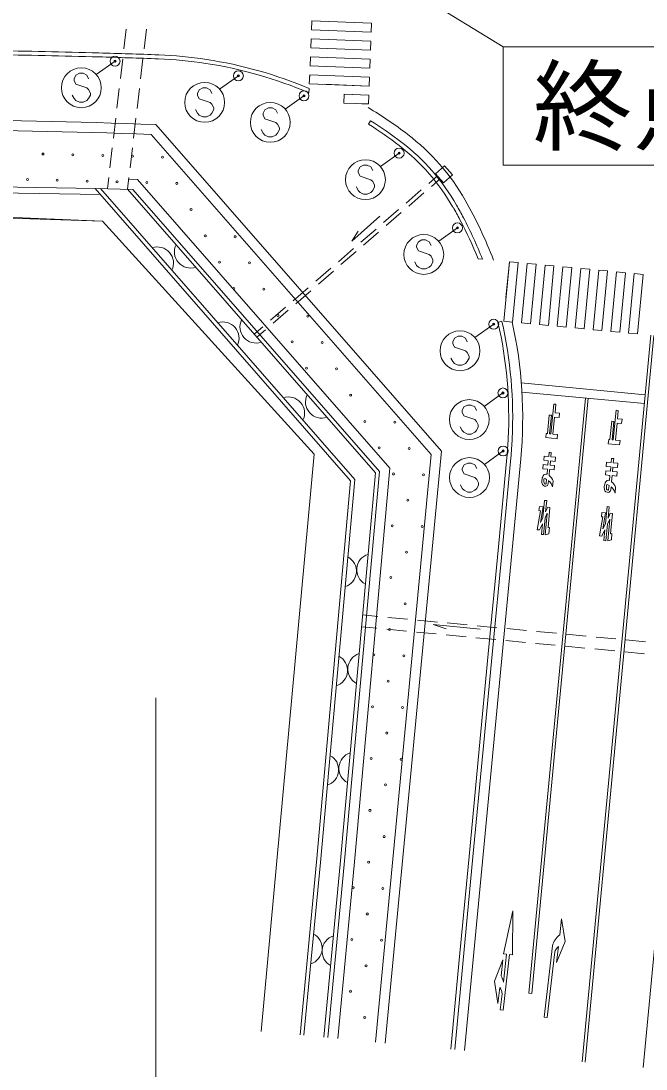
# Model space of a CAD drawing. Units: millimetres, scale not verified. Extents: x 40000 to 680000, y 20000 to 380000.
# Drawn here: x 136288 to 167670, y 231407 to 283990 of the extents above; entities that cross this region are included whole.
import ezdxf
from ezdxf.enums import TextEntityAlignment as Align

# ---------------------------------------------------------------- set-up
doc = ezdxf.new("R2010")
doc.units = ezdxf.units.MM
doc.header["$LTSCALE"] = 1000
doc.header["$PDMODE"] = 32
doc.header["$PDSIZE"] = 500
for name, color, linetype, lineweight in [('M-BGD', 7, 'Continuous', 13), ('M-STR-HTXT', 7, 'Continuous', 13), ('M-STR-STRC', 7, 'Continuous', 13)]:
    doc.layers.add(name, color=color, linetype=linetype, lineweight=lineweight)
doc.styles.add('ＭＳ ゴシック', font='')
doc.styles.get('ＭＳ ゴシック').set_extended_font_data('MS Gothic')

msp = doc.modelspace()

# ---------------------------------------------------------------- linework, layer by layer
at = {"layer": 'M-BGD'}
for p, q in [((160492, 282684), (151064, 288486)), ((150888, 283989), (150870, 283539)), ((150888, 283989), (150870, 283539)), ((150887, 283989), (153886, 283872)), ((150887, 283989), (153885, 283872)), ((141461, 282586), (141578, 283579)), ((142467, 282584), (142585, 283577)), ((150870, 283539), (153868, 283422)), ((150870, 283539), (153867, 283422)), ((153886, 283872), (153868, 283422)), ((150853, 283090), (150835, 282640)), ((150853, 283090), (150835, 282640)), ((150852, 283090), (153850, 282972)), ((150852, 283090), (153850, 282972)), ((153850, 282972), (153833, 282523)), ((150835, 282640), (153833, 282523)), ((150835, 282640), (153832, 282523)), ((141285, 281097), (141402, 282090)), ((142291, 281094), (142409, 282087)), ((150818, 282190), (150800, 281741)), ((150818, 282190), (150800, 281741)), ((150817, 282190), (153815, 282073)), ((150817, 282190), (153815, 282073)), ((153815, 282073), (153798, 281623)), ((150799, 281741), (153798, 281623)), ((150799, 281741), (153797, 281623)), ((150783, 281291), (150765, 280841)), ((150765, 280841), (153763, 280724)), ((150783, 281291), (150776, 281132)), ((150782, 281291), (153780, 281174)), ((150782, 281291), (153779, 281174)), ((151510, 280812), (153762, 280724)), ((153780, 281174), (153763, 280724)), ((141109, 279607), (141226, 280600)), ((142115, 279604), (142233, 280598)), ((150755, 280598), (150747, 280384)), ((152513, 280323), (152495, 279873)), ((152513, 280323), (153745, 280274)), ((152513, 280323), (153744, 280274)), ((153745, 280274), (153728, 279825)), ((153728, 279825), (152495, 279873)), ((153728, 279825), (153395, 279838)), ((140933, 278117), (141050, 279111)), ((141939, 278115), (142057, 279108)), ((143065, 278791), (157396, 262404)), ((153839, 278984), (153733, 278815)), ((142831, 278299), (156878, 262237)), ((140757, 276628), (140874, 277621)), ((141763, 276625), (141881, 277618)), ((140632, 275574), (140698, 276131)), ((141636, 275549), (141705, 276129)), ((157197, 276213), (156762, 275836)), ((157329, 276062), (156893, 275686)), ((118815, 275607), (140274, 275283)), ((118819, 275907), (140006, 275590)), ((140006, 275590), (152839, 260916)), ((140006, 275590), (141908, 275542)), ((140277, 275583), (153046, 260983)), ((141636, 275549), (154080, 261320)), ((141695, 276047), (142140, 276036)), ((141908, 275542), (154287, 261387)), ((142140, 276036), (154804, 261555)), ((156383, 275510), (155627, 274856)), ((156515, 275359), (155758, 274705)), ((118901, 274832), (140378, 273944)), ((118901, 274615), (140378, 273944)), ((155248, 274529), (154492, 273875)), ((154304, 274193), (152892, 272935)), ((154304, 274193), (152892, 272935)), ((155380, 274378), (154623, 273724)), ((151004, 262259), (140378, 273944)), ((152892, 272935), (153210, 273441)), ((152892, 272935), (153210, 273441)), ((154113, 273548), (153357, 272894)), ((154245, 273397), (153489, 272744)), ((152979, 272567), (152222, 271913)), ((153110, 272417), (152354, 271763)), ((159236, 272061), (159458, 272039)), ((160525, 268926), (160808, 271913)), ((160638, 270117), (160808, 271913)), ((160808, 271913), (161256, 271870)), ((160973, 268884), (161256, 271870)), ((160973, 268884), (161256, 271870)), ((151844, 271586), (151087, 270933)), ((151975, 271436), (151219, 270782)), ((161421, 268841), (161704, 271828)), ((161421, 268841), (161704, 271828)), ((161704, 271828), (162152, 271785)), ((161869, 268799), (162152, 271785)), ((161869, 268799), (162152, 271785)), ((162317, 268756), (162600, 271743)), ((162317, 268756), (162600, 271743)), ((162600, 271743), (163048, 271700)), ((162765, 268714), (163048, 271700)), ((163213, 268671), (163496, 271658)), ((163496, 271658), (163944, 271615)), ((163661, 268629), (163944, 271615)), ((164109, 268586), (164392, 271573)), ((164392, 271573), (164840, 271530)), ((164557, 268544), (164840, 271530)), ((165010, 268501), (165293, 271487)), ((165293, 271487), (165736, 271445)), ((165453, 268459), (165736, 271445)), ((165901, 268416), (166184, 271403)), ((166184, 271403), (166632, 271360)), ((166349, 268374), (166632, 271360)), ((166797, 268331), (167080, 271318)), ((167080, 271318), (167528, 271275)), ((167245, 268289), (167528, 271276)), ((150709, 270606), (149952, 269952)), ((150840, 270455), (150084, 269801)), ((149574, 269625), (148817, 268971)), ((149705, 269474), (148949, 268820)), ((160426, 268936), (160236, 268869)), ((160426, 268936), (160236, 268869)), ((160525, 268926), (160973, 268884)), ((160950, 268886), (160973, 268884)), ((161421, 268841), (161869, 268799)), ((162317, 268756), (162765, 268714)), ((148439, 268644), (148003, 268268)), ((148570, 268494), (148135, 268117)), ((163213, 268671), (163661, 268629)), ((164109, 268586), (164557, 268544)), ((164461, 231775), (167917, 268225)), ((164610, 231760), (168066, 268211)), ((165010, 268501), (165453, 268459)), ((165901, 268416), (166349, 268374)), ((166797, 268331), (167245, 268289)), ((161408, 265829), (167630, 265239)), ((167588, 264790), (161439, 265373)), ((161791, 235215), (164622, 265071)), ((161941, 235201), (164772, 265057)), ((162892, 263276), (163033, 264769)), ((163033, 264769), (163140, 264759)), ((163099, 264332), (163140, 264759)), ((162725, 263292), (162812, 264216)), ((162812, 264216), (162919, 264206)), ((162831, 263281), (162919, 264206)), ((162998, 263266), (163079, 264119)), ((163079, 264119), (163310, 264097)), ((163099, 264332), (163331, 264310)), ((163310, 264097), (163331, 264310)), ((166027, 262968), (166168, 264461)), ((166168, 264461), (166275, 264451)), ((166234, 264025), (166275, 264451)), ((166234, 264025), (166465, 264003)), ((166445, 263789), (166465, 264003)), ((165859, 262984), (165947, 263908)), ((165947, 263908), (166054, 263898)), ((165966, 262974), (166054, 263898)), ((166133, 262958), (166214, 263811)), ((166214, 263811), (166445, 263789)), ((162640, 263084), (162661, 263298)), ((162640, 263084), (163209, 263030)), ((162661, 263298), (162725, 263292)), ((162831, 263281), (162892, 263276)), ((162998, 263266), (163229, 263244)), ((163209, 263030), (163229, 263244)), ((165775, 262777), (165795, 262990)), ((165795, 262990), (165859, 262984)), ((165966, 262974), (166027, 262968)), ((166133, 262958), (166364, 262936)), ((166344, 262723), (166364, 262936)), ((167522, 231484), (170521, 263109)), ((154580, 232711), (157396, 262404)), ((165775, 262777), (166344, 262723)), ((148348, 233296), (151004, 262259)), ((154082, 232759), (156878, 262237)), ((158562, 232334), (161378, 262027)), ((160255, 257606), (160681, 262093)), ((160455, 257587), (160880, 262074)), ((152516, 241662), (154287, 261387)), ((153014, 241618), (154804, 261555)), ((162723, 261498), (162699, 261249)), ((162830, 261488), (162801, 261181)), ((151121, 241788), (152839, 260916)), ((151320, 241770), (153046, 260983)), ((152316, 241680), (154080, 261320)), ((162656, 260787), (162675, 260993)), ((162761, 260767), (162776, 260926)), ((163008, 260911), (162980, 260613)), ((165858, 261190), (165834, 260941)), ((165965, 261180), (165936, 260873)), ((165791, 260479), (165810, 260686)), ((165896, 260459), (165911, 260619)), ((166143, 260604), (166115, 260305)), ((162575, 259934), (162493, 259076)), ((162575, 259934), (162681, 259923)), ((162681, 259923), (162628, 259359)), ((162313, 259635), (162507, 259617)), ((162711, 259295), (162599, 259053)), ((162608, 258208), (162710, 259283)), ((162847, 259585), (162749, 258561)), ((165448, 259328), (165642, 259309)), ((165710, 259626), (165628, 258768)), ((165710, 259626), (165816, 259616)), ((165816, 259616), (165763, 259051)), ((165982, 259277), (165884, 258253)), ((162316, 258451), (162464, 258764)), ((162413, 258227), (162464, 258764)), ((162520, 258217), (162598, 259047)), ((165654, 257909), (165733, 258739)), ((165846, 258987), (165734, 258746)), ((165743, 257901), (165845, 258975)), ((162202, 258462), (162316, 258451)), ((162520, 258217), (162413, 258227)), ((162823, 258583), (162749, 258561)), ((165450, 258144), (165599, 258456)), ((165548, 257919), (165599, 258456)), ((165958, 258275), (165884, 258253)), ((165337, 258155), (165450, 258144)), ((165654, 257909), (165548, 257919)), ((159746, 252230), (160255, 257606)), ((159945, 252211), (160455, 257587)), ((153440, 254189), (154208, 254117)), ((154705, 254069), (155701, 253975)), ((153386, 253592), (154152, 253519)), ((154650, 253472), (155646, 253378)), ((156199, 253928), (157194, 253833)), ((159341, 253476), (156990, 253707)), ((156990, 253707), (157639, 253488)), ((157692, 253786), (158687, 253692)), ((159185, 253645), (160181, 253550)), ((160678, 253503), (161674, 253409)), ((156143, 253330), (157139, 253236)), ((157637, 253189), (158632, 253094)), ((159130, 253047), (160126, 252953)), ((162172, 253361), (163167, 253267)), ((163665, 253220), (164661, 253126)), ((165158, 253078), (166154, 252984)), ((166652, 252937), (167647, 252842)), ((160623, 252906), (161619, 252811)), ((162117, 252764), (163112, 252670)), ((163610, 252622), (164605, 252528)), ((165103, 252481), (166099, 252386)), ((159293, 247451), (159746, 252230)), ((159492, 247433), (159945, 252211)), ((166597, 252339), (167592, 252245)), ((158783, 242076), (159293, 247451)), ((158982, 242057), (159492, 247433)), ((158273, 236700), (158783, 242076)), ((158472, 236681), (158982, 242057)), ((150299, 233117), (151122, 241797)), ((150498, 233098), (151320, 241770)), ((151494, 233004), (152317, 241684)), ((151693, 232985), (152516, 241665)), ((152191, 232938), (153014, 241618)), ((163338, 238144), (163431, 238938)), ((163431, 238938), (163602, 237811)), ((163605, 237810), (163171, 236744)), ((162554, 234007), (162971, 237582)), ((163269, 237548), (163176, 236753)), ((157865, 232400), (158273, 236700)), ((158065, 232381), (158472, 236681)), ((160392, 236086), (160481, 236882)), ((160812, 237146), (160502, 234364)), ((160237, 234695), (160326, 235490)), ((161791, 235215), (161941, 235201)), ((162554, 234007), (162703, 233989))]:
    msp.add_line(p, q, dxfattribs=at)
for points in [[(160492, 282684), (173489, 282684), (173489, 276754), (160492, 276754)], [(157104, 276319), (157499, 275867), (157951, 276262), (157556, 276714)], [(157104, 276319), (157499, 275867), (157951, 276262), (157556, 276714)]]:
    msp.add_lwpolyline(points, close=True, dxfattribs=at)
for points in [[(162804, 262351), (162784, 262138), (162553, 262160), (162532, 261947), (162764, 261925), (162743, 261711), (162512, 261733), (162492, 261520), (162723, 261498)], [(162804, 262351), (162911, 262341), (162890, 262128), (163122, 262106), (163101, 261893), (162870, 261914), (162850, 261701), (163081, 261679), (163061, 261466), (162830, 261488)], [(165939, 262044), (165919, 261830), (165688, 261852), (165667, 261639), (165898, 261617), (165878, 261404), (165647, 261426), (165627, 261212), (165858, 261190)], [(165939, 262044), (166046, 262034), (166025, 261820), (166256, 261798), (166236, 261585), (166005, 261607), (165985, 261394), (166216, 261372), (166196, 261158), (165965, 261180)], [(162313, 259635), (162293, 259422), (162364, 259415), (162202, 258462)], [(162493, 259076), (162371, 258819), (162507, 259617)], [(162847, 259585), (162740, 259595), (162628, 259359)], [(165448, 259328), (165428, 259115), (165499, 259108), (165337, 258155)], [(165628, 258768), (165506, 258511), (165642, 259309)], [(165982, 259277), (165875, 259287), (165763, 259051)], [(162823, 258583), (162793, 258263), (162608, 258208)], [(165958, 258275), (165928, 257955), (165743, 257901)], [(160812, 237146), (160961, 237130), (160981, 239341), (160514, 237180), (160663, 237163), (160507, 235765)], [(162703, 233989), (163071, 237146), (163085, 237267)], [(160237, 234695), (160061, 235821), (160481, 236882)], [(160442, 235182), (160353, 234380), (160502, 234364)]]:
    msp.add_lwpolyline(points, dxfattribs=at)
for centre in [(137395, 277315), (138895, 277277), (140394, 277238), (141894, 277200), (143393, 277162), (136612, 276034), (138112, 275996), (139611, 275958), (141111, 275920), (142610, 275881), (144110, 275843), (144826, 274524), (145543, 273206), (147042, 273167), (146259, 271887), (147759, 271849), (146976, 270568), (148476, 270530), (149192, 269211), (150692, 269173), (149909, 267892), (151408, 267854), (150625, 266574), (152125, 266535), (152841, 265217), (153558, 263898), (155057, 263860), (154275, 262579), (155774, 262541), (154991, 261261), (156491, 261222), (155708, 259942), (154925, 258661), (156424, 258623), (155641, 257343), (154858, 256062), (155575, 254743), (154792, 253463), (154009, 252183), (155509, 252144), (154726, 250864), (153943, 249583), (155442, 249545), (154659, 248265), (153876, 246984), (155376, 246946), (154593, 245666), (153810, 244385), (154527, 243066), (153744, 241786), (152961, 240506), (154460, 240467), (153677, 239187), (152894, 237906), (154394, 237868), (153611, 236588), (152828, 235307), (153545, 233989)]:
    msp.add_circle(centre, 50, dxfattribs=at)
for centre, radius, start, end in [((130369, -60972), 343500, 88.35941, 89.26029), ((130369, -60972), 343500, 87.859, 88.35941), ((130369, -60972), 343300, 88.35976, 89.26116), ((130369, -60972), 343300, 87.85905, 88.35976), ((142362, 260804), 21300, 81.3417, 87.7595), ((142362, 260804), 21500, 81.338, 87.7595), ((142362, 260804), 21300, 66.816, 81.3417), ((142362, 260804), 21500, 67.0199, 81.338), ((142362, 260804), 22000, 52.6606, 58.9146), ((130369, -60972), 340000, 87.86002, 91.90674), ((130369, -60972), 340000, 87.86002, 91.90674), ((142240, 260645), 21500, 52.6606, 57.6868), ((142362, 260804), 21500, 52.6606, 57.7338), ((130369, -60972), 339500, 87.89643, 91.91787), ((130369, -60972), 339500, 87.89643, 91.91787), ((149033, 269551), 11000, 29.683, 52.6567), ((149033, 269551), 11000, 29.683, 52.6567), ((148855, 269431), 10503, 29.7663, 52.2779), ((149033, 269551), 10500, 29.683, 52.6567), ((149033, 269551), 10500, 29.683, 52.6567), ((139302, 264005), 21500, 27.7639, 29.6816), ((139476, 264104), 21500, 27.7639, 29.6816), ((139476, 264104), 22000, 21.0006, 29.6816), ((139476, 264104), 22000, 21.0006, 29.6816), ((139758, 264208), 21002, 21.9595, 27.8516), ((139476, 264104), 21500, 21.6602, 27.7639), ((143135, 271841), 812, 333.7904, 108.5507), ((144802, 272404), 812, 153.7904, 288.5507), ((146426, 268078), 812, 333.7904, 108.5507), ((148093, 268640), 812, 153.7904, 288.5507), ((139476, 264104), 21300, 357.1181, 12.927), ((139476, 264104), 21500, 357.1201, 12.9874), ((139476, 264104), 22000, 354.5822, 12.5546), ((139476, 264104), 22000, 354.5822, 12.5546), ((149718, 264314), 812, 333.7904, 108.5507), ((151385, 264876), 812, 153.7904, 288.5507), ((139476, 264104), 21300, 354.5822, 357.1181), ((139476, 264104), 21500, 354.5822, 357.1201), ((163006, 260890), 571, 150.5127, 174.5833), ((163008, 260907), 571, 174.5833, 191.9248), ((162649, 261092), 161, 72.0545, 150.5127), ((163008, 260911), 467, 164.0249, 192.3761), ((162622, 260826), 71.4, 191.9369, 265.8971), ((162391, 260453), 610, 62.2259, 73.9914), ((162391, 260453), 610, 15.1394, 50.8075), ((162411, 260667), 645, 22.2828, 52.8676), ((166141, 260583), 571, 150.5127, 174.5833), ((165784, 260785), 161, 72.0545, 150.5127), ((165546, 260359), 645, 22.2828, 52.8676), ((162623, 260826), 179, 191.9248, 276.1203), ((162620, 260790), 35.7, 264.5833, 354.5833), ((162605, 260805), 161, 283.4371, 346.4015), ((166143, 260599), 571, 174.5833, 191.9248), ((165758, 260518), 179, 191.9248, 276.1203), ((166143, 260604), 467, 164.0249, 192.3761), ((165757, 260518), 71.4, 191.9369, 265.8971), ((165526, 260146), 610, 62.2259, 73.9914), ((165755, 260483), 35.7, 264.5833, 354.5833), ((165740, 260497), 161, 283.4371, 346.4015), ((165526, 260146), 610, 15.1394, 50.8075), ((153957, 256454), 812, 107.4889, 242.2491), ((152319, 256384), 812, 287.4888, 62.2491), ((151872, 251404), 812, 287.4888, 62.2491), ((153510, 251474), 812, 107.4889, 242.2491), ((151425, 246424), 812, 287.4888, 62.2491), ((153062, 246494), 812, 107.4889, 242.2491), ((150598, 237464), 812, 287.2043, 61.9646), ((152216, 237314), 812, 107.2044, 241.9646), ((163943, 237347), 1000, 127.1861, 166.3811), ((163571, 237149), 500, 127.1861, 166.3811), ((159522, 235593), 1000, 9.8876, 29.539), ((159942, 235169), 500, 1.4499, 39.954)]:
    msp.add_arc(centre, radius, start, end, dxfattribs=at)
at = {"layer": 'M-STR-HTXT'}
msp.add_line((143065, 250023), (143065, 222756), dxfattribs=at)
at = {"layer": 'M-STR-STRC'}
for p, q in [((141011, 281970), (140068, 281299)), ((139228, 281364), (139046, 281273)), ((139410, 281364), (139228, 281364)), ((139592, 281273), (139410, 281364)), ((139046, 281273), (138955, 281091)), ((138955, 281091), (138955, 281001)), ((138955, 281001), (139046, 280819)), ((139046, 280819), (139592, 280637)), ((139683, 281091), (139592, 281273)), ((147203, 281237), (146261, 280566)), ((138955, 280091), (138865, 280273)), ((139592, 280637), (139683, 280546)), ((139683, 280546), (139774, 280364)), ((139774, 280273), (139683, 280091)), ((139774, 280364), (139774, 280273)), ((145239, 280540), (145148, 280358)), ((145148, 280358), (145148, 280267)), ((145148, 280267), (145239, 280085)), ((145421, 280631), (145239, 280540)), ((145603, 280631), (145421, 280631)), ((145784, 280540), (145603, 280631)), ((145875, 280358), (145784, 280540)), ((139046, 280001), (138955, 280091)), ((139228, 279910), (139046, 280001)), ((139410, 279910), (139228, 279910)), ((139592, 280001), (139410, 279910)), ((139683, 280091), (139592, 280001)), ((145239, 280085), (145784, 279904)), ((145784, 279904), (145875, 279813)), ((145875, 279813), (145966, 279631)), ((150498, 280234), (149555, 279564)), ((145148, 279358), (145057, 279540)), ((145239, 279267), (145148, 279358)), ((145421, 279176), (145239, 279267)), ((145784, 279267), (145603, 279176)), ((145875, 279358), (145784, 279267)), ((145966, 279540), (145875, 279358)), ((145966, 279631), (145966, 279540)), ((148533, 279538), (148442, 279356)), ((148442, 279356), (148442, 279265)), ((148442, 279265), (148533, 279083)), ((148715, 279629), (148533, 279538)), ((148897, 279629), (148715, 279629)), ((149079, 279538), (148897, 279629)), ((149170, 279356), (149079, 279538)), ((145603, 279176), (145421, 279176)), ((148533, 279083), (149079, 278901)), ((149079, 278901), (149170, 278810)), ((149170, 278810), (149261, 278629)), ((148442, 278356), (148352, 278538)), ((148533, 278265), (148442, 278356)), ((148715, 278174), (148533, 278265)), ((148897, 278174), (148715, 278174)), ((149079, 278265), (148897, 278174)), ((149170, 278356), (149079, 278265)), ((149261, 278538), (149170, 278356)), ((149261, 278629), (149261, 278538)), ((155274, 277360), (154332, 276690)), ((153310, 276663), (153219, 276482)), ((153492, 276754), (153310, 276663)), ((153673, 276754), (153492, 276754)), ((153855, 276663), (153673, 276754)), ((153946, 276482), (153855, 276663)), ((153219, 276482), (153219, 276391)), ((153219, 276391), (153310, 276209)), ((153310, 276209), (153855, 276027)), ((153219, 275482), (153128, 275663)), ((153855, 276027), (153946, 275936)), ((153946, 275936), (154037, 275754)), ((154037, 275663), (153946, 275482)), ((154037, 275754), (154037, 275663)), ((153310, 275391), (153219, 275482)), ((153492, 275300), (153310, 275391)), ((153673, 275300), (153492, 275300)), ((153855, 275391), (153673, 275300)), ((153946, 275482), (153855, 275391)), ((158202, 273608), (157260, 272937)), ((156238, 272911), (156147, 272729)), ((156419, 273002), (156238, 272911)), ((156601, 273002), (156419, 273002)), ((156783, 272911), (156601, 273002)), ((156874, 272729), (156783, 272911)), ((156147, 272729), (156147, 272639)), ((156147, 272639), (156238, 272457)), ((156238, 272457), (156783, 272275)), ((156147, 271729), (156056, 271911)), ((156783, 272275), (156874, 272184)), ((156874, 272184), (156965, 272002)), ((156965, 271911), (156874, 271729)), ((156965, 272002), (156965, 271911)), ((156238, 271639), (156147, 271729)), ((156419, 271548), (156238, 271639)), ((156601, 271548), (156419, 271548)), ((156783, 271639), (156601, 271548)), ((156874, 271729), (156783, 271639)), ((160021, 268776), (159079, 268105)), ((158057, 268079), (157966, 267898)), ((157966, 267898), (157966, 267807)), ((157966, 267807), (158057, 267625)), ((158239, 268170), (158057, 268079)), ((158421, 268170), (158239, 268170)), ((158602, 268079), (158421, 268170)), ((158693, 267898), (158602, 268079)), ((158057, 267625), (158602, 267443)), ((158602, 267443), (158693, 267352)), ((158693, 267352), (158784, 267170)), ((158784, 267170), (158784, 267079)), ((157966, 266898), (157875, 267079)), ((158057, 266807), (157966, 266898)), ((158239, 266716), (158057, 266807)), ((158421, 266716), (158239, 266716)), ((158602, 266807), (158421, 266716)), ((158693, 266898), (158602, 266807)), ((158784, 267079), (158693, 266898)), ((160487, 265325), (159545, 264655)), ((158523, 264629), (158432, 264447)), ((158705, 264720), (158523, 264629)), ((158887, 264720), (158705, 264720)), ((159069, 264629), (158887, 264720)), ((159159, 264447), (159069, 264629)), ((158432, 264447), (158432, 264356)), ((158432, 264356), (158523, 264174)), ((158523, 264174), (159069, 263993)), ((159069, 263993), (159159, 263902)), ((158432, 263447), (158341, 263629)), ((158523, 263356), (158432, 263447)), ((159159, 263447), (159069, 263356)), ((159159, 263902), (159250, 263720)), ((159250, 263629), (159159, 263447)), ((159250, 263720), (159250, 263629)), ((158705, 263265), (158523, 263356)), ((158887, 263265), (158705, 263265)), ((159069, 263356), (158887, 263265)), ((160497, 262415), (159555, 261744)), ((158533, 261718), (158442, 261537)), ((158442, 261537), (158442, 261446)), ((158442, 261446), (158533, 261264)), ((158715, 261809), (158533, 261718)), ((158897, 261809), (158715, 261809)), ((159079, 261718), (158897, 261809)), ((159169, 261537), (159079, 261718)), ((158533, 261264), (159079, 261082)), ((159079, 261082), (159169, 260991)), ((159169, 260991), (159260, 260809)), ((158442, 260537), (158351, 260718)), ((158533, 260446), (158442, 260537)), ((158715, 260355), (158533, 260446)), ((158897, 260355), (158715, 260355)), ((159079, 260446), (158897, 260355)), ((159169, 260537), (159079, 260446)), ((159260, 260718), (159169, 260537)), ((159260, 260809), (159260, 260718))]:
    msp.add_line(p, q, dxfattribs=at)
for centre, radius in [((141011, 281970), 50), ((141011, 281970), 40), ((141011, 281970), 30), ((141011, 281970), 20), ((141011, 281970), 10), ((139319, 280637), 1000), ((145512, 279904), 1000), ((147203, 281237), 50), ((147203, 281237), 40), ((147203, 281237), 30), ((147203, 281237), 20), ((147203, 281237), 10), ((150498, 280234), 50), ((150498, 280234), 40), ((148806, 278901), 1000), ((150498, 280234), 30), ((150498, 280234), 20), ((150498, 280234), 10), ((155274, 277360), 50), ((155274, 277360), 40), ((155274, 277360), 30), ((155274, 277360), 20), ((155274, 277360), 10), ((153583, 276027), 1000), ((158202, 273608), 50), ((158202, 273608), 40), ((158202, 273608), 30), ((158202, 273608), 20), ((158202, 273608), 10), ((156510, 272275), 1000), ((160021, 268776), 50), ((160021, 268776), 40), ((160021, 268776), 30), ((160021, 268776), 20), ((160021, 268776), 10), ((158330, 267443), 1000), ((160487, 265325), 50), ((160487, 265325), 40), ((160487, 265325), 30), ((160487, 265325), 20), ((160487, 265325), 10), ((158796, 263993), 1000), ((160497, 262415), 50), ((160497, 262415), 40), ((160497, 262415), 30), ((160497, 262415), 20), ((160497, 262415), 10), ((158806, 261082), 1000)]:
    msp.add_circle(centre, radius, dxfattribs=at)
for p in [(141011, 281970), (147203, 281237), (150498, 280234), (155274, 277360), (158202, 273608), (160021, 268776), (160487, 265325), (160497, 262415)]:
    msp.add_point(p, dxfattribs=at)

# ---------------------------------------------------------------- texts
at = {"layer": 'M-BGD', "style": 'ＭＳ ゴシック'}
msp.add_text('終点', height=3666, dxfattribs=at).set_placement((166991, 279719), align=Align.MIDDLE_CENTER)

doc.saveas('drawing.dxf')
